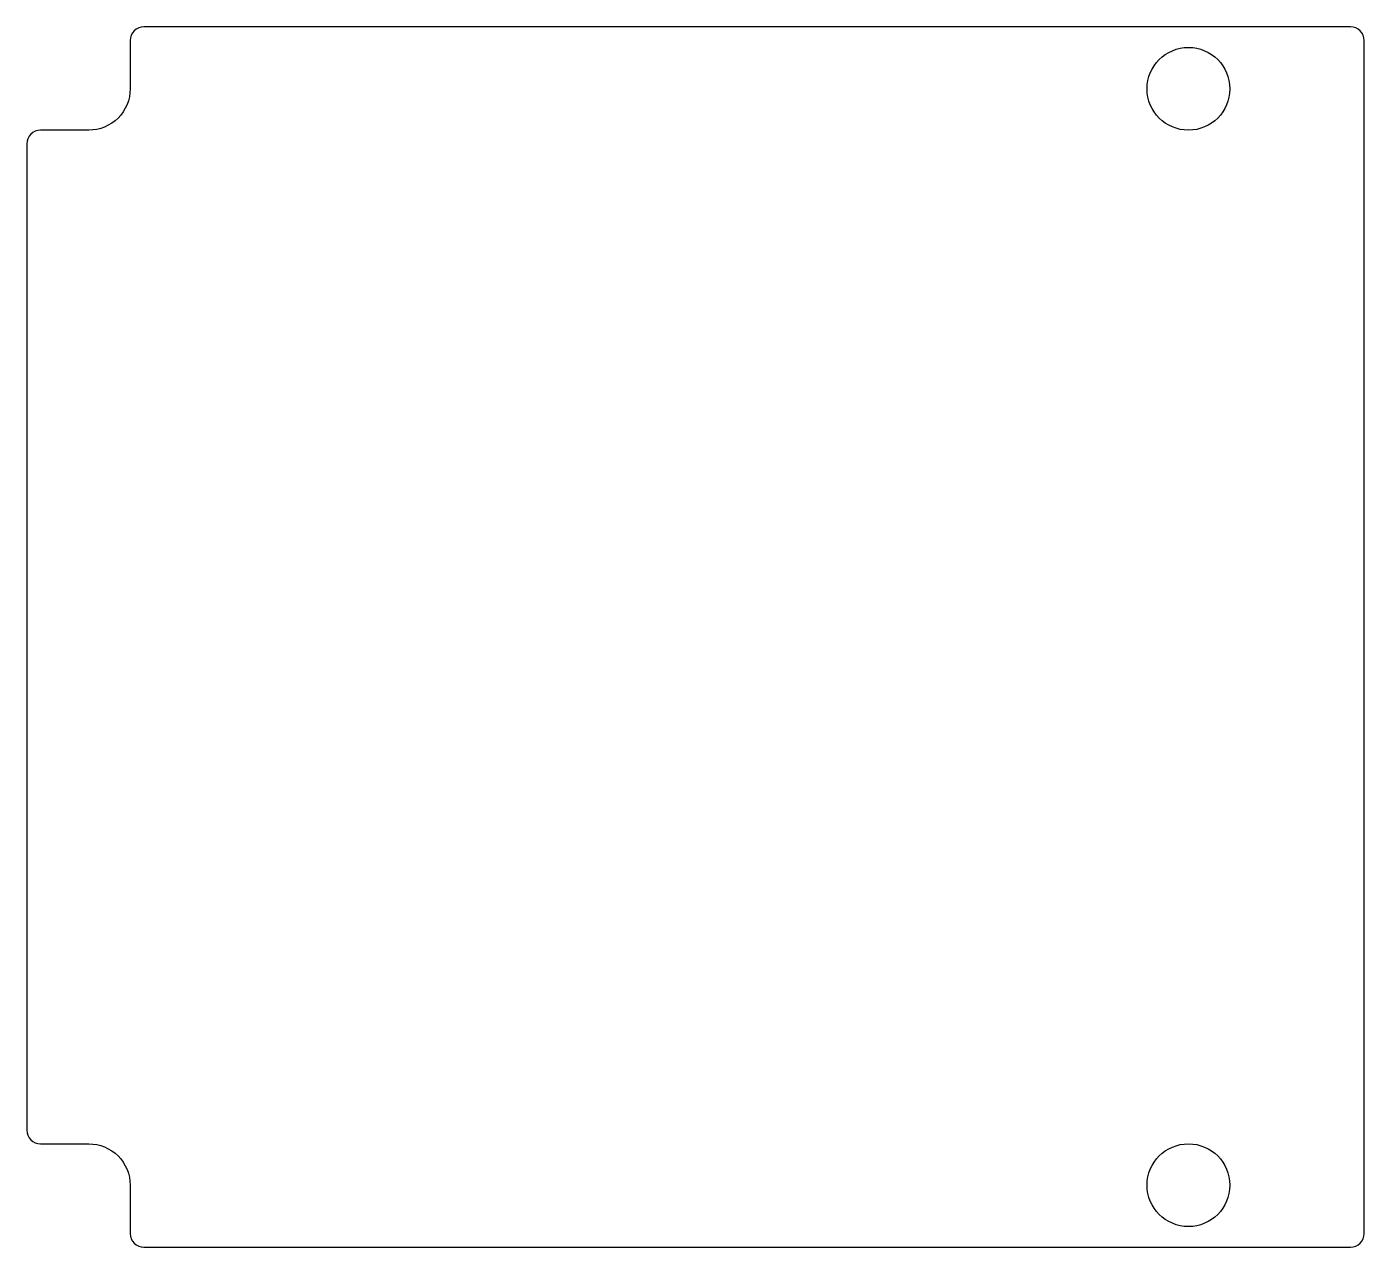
# Model space of a CAD drawing. Header units: millimetres. Extents: x -1 to 193, y -181 to -4.
import ezdxf

# ---------------------------------------------------------------- set-up
doc = ezdxf.new("R2010")
doc.units = ezdxf.units.MM
doc.layers.get('0').update_dxf_attribs({"linetype": 'CONTINUOUS'})

msp = doc.modelspace()

# ---------------------------------------------------------------- linework, layer by layer
msp.add_lwpolyline([(14, -179, 0.414214), (16, -181), (191, -181, 0.414214), (193, -179), (193, -6, 0.414214), (191, -4), (16, -4, 0.414214), (14, -6), (14, -13, -0.414214), (8, -19), (1, -19, 0.414214), (-1, -21), (-1, -164, 0.414214), (1, -166), (8, -166, -0.414214), (14, -172)], format="xyb", close=True)
for centre in [(167.5, -13), (167.5, -172)]:
    msp.add_circle(centre, 6)

doc.saveas('drawing.dxf')
